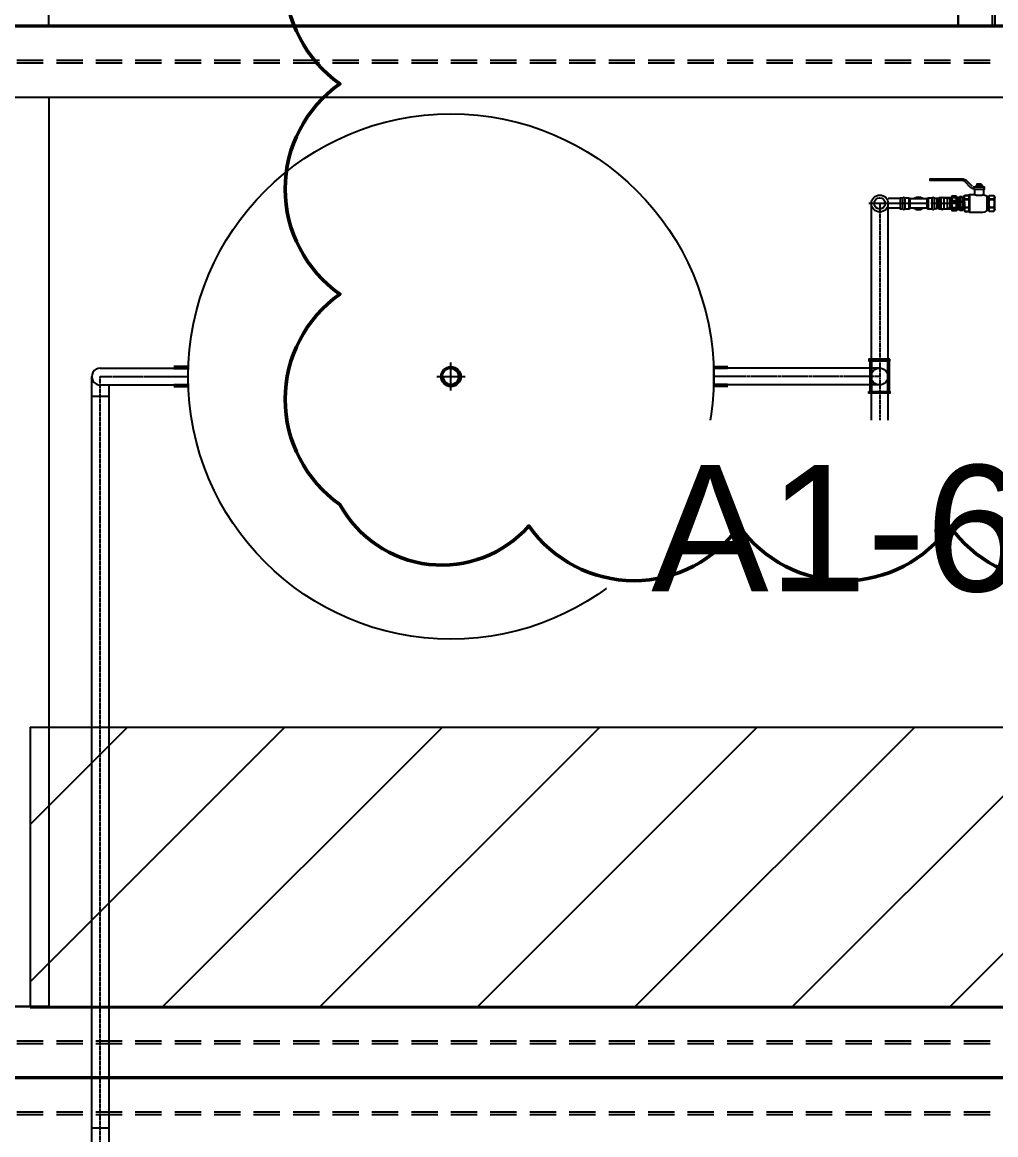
# Model space of a CAD drawing. Header units: millimetres. Extents: x -300 to 383236, y -195106 to -144646.
# Drawn here: x 5121 to 7897, y -176865 to -173691 of the extents above; entities that cross this region are included whole.
import ezdxf
from ezdxf.enums import TextEntityAlignment as Align

# ---------------------------------------------------------------- set-up
doc = ezdxf.new("R2010")
doc.units = ezdxf.units.MM
doc.header["$LTSCALE"] = 60
doc.set_wipeout_variables(frame=1)
for name, pattern in [('CENTER', [2, 1.25, -0.25, 0.25, -0.25]), ('HIDDEN', [0.375, 0.25, -0.125]), ('PDF_IMPORT', [1, 0.8, -0.2])]:
    doc.linetypes.add(name, pattern=pattern)
for name, color, linetype in [('1CEN', 20, 'CENTER'), ('C_TEXT_CONTAINER NO', 7, 'Continuous'), ('CONTAINER', 2, 'Continuous'), ('PDF3_형상', 7, 'Continuous')]:
    doc.layers.add(name, color=color, linetype=linetype)
doc.layers.add('C_REV', color=4, linetype='Continuous', lineweight=50)
doc.styles.add('Arial', font='arial.ttf')

# ---------------------------------------------------------------- blocks, each defined once
blk = doc.blocks.new('A$C688d464c')
at = {"layer": 'PDF3_형상', "color": 253, "lineweight": 25}
for p, q in [((326, -3200), (326, -1000)), ((374, -1024), (374, -3200))]:
    blk.add_line(p, q, dxfattribs=at)
at = {"layer": 'PDF3_형상', "color": 253, "linetype": 'PDF_IMPORT', "lineweight": 25, "ltscale": 0.11834}
blk.add_line((350, -3200), (350, -1000), dxfattribs=at)
at = {"layer": 'PDF3_형상', "color": 253, "lineweight": 25}
for points in [[(2810.9, -441.2), (2716.7, -441.2), (2716.7, -436.1), (2810.9, -436.1)], [(2817.7, -439.5), (2810.9, -436.9)], [(2834, -462.6), (2814.3, -442.9), (2810.9, -442.1)], [(2837.4, -458.3), (2818.6, -438.6)], [(2834.8, -461.7), (2841.7, -464.3)], [(2838.2, -458.3), (2841.7, -459.2)], [(2841.7, -465.2), (2871.6, -465.2), (2871.6, -460), (2841.7, -460)], [(2869, -465.2), (2869, -480.6), (2869, -481.4), (2867.3, -481.4), (2866.5, -482.3), (2864.8, -482.3), (2863.9, -483.1), (2862.2, -483.1), (2861.4, -484), (2851.9, -484), (2851.1, -483.1), (2848.5, -483.1), (2847.7, -482.3), (2846, -482.3), (2846, -481.4), (2844.2, -481.4), (2844.2, -480.6), (2844.2, -465.2)], [(2865.6, -460), (2865.6, -454.9), (2847.7, -454.9), (2847.7, -460)], [(2850.2, -451.5), (2850.2, -454.9)], [(2862.2, -451.5), (2862.2, -454.9)], [(2710.7, -506.2), (2541.3, -506.2)], [(2549, -1493.8), (2549, -506.2)], [(2631.2, -491.7), (2596.9, -491.7)], [(2596.9, -1493.8), (2596.9, -506.2)], [(2638, -490.8), (2631.2, -490.8), (2631.2, -521.6), (2638, -521.6), (2638.9, -523.4)], [(2638.9, -489.1), (2638, -490.8), (2638, -521.6)], [(2644, -490), (2641.4, -488.3), (2638.9, -490)], [(2644.8, -490.8), (2644, -489.1)], [(2656, -490.8), (2644.8, -490.8), (2644.8, -521.6), (2656, -521.6)], [(2659.4, -491.7), (2656, -490.8), (2656, -521.6), (2659.4, -519.9)], [(2695.3, -492.5), (2689.4, -489.1), (2683.4, -488.3), (2677.4, -489.1), (2671.4, -492.5)], [(2690.2, -492.5), (2683.4, -490.8), (2676.5, -492.5)], [(2721.9, -490.8), (2710.7, -490.8), (2707.3, -491.7)], [(2710.7, -490.8), (2710.7, -521.6), (2721.9, -521.6), (2722.7, -523.4)], [(2792, -506.2), (2718.4, -506.2)], [(2722.7, -489.1), (2721.9, -490.8), (2721.9, -521.6)], [(2727.9, -490), (2725.3, -488.3), (2722.7, -490)], [(2728.7, -490.8), (2727.9, -489.1)], [(2741.5, -491.7), (2735.6, -491.7)], [(2747.5, -490.8), (2741.5, -490.8), (2741.5, -521.6), (2747.5, -521.6), (2748.4, -523.4)], [(2792, -490), (2742.4, -490)], [(2748.4, -489.1), (2747.5, -490.8), (2747.5, -521.6)], [(2753.5, -490), (2751, -488.3), (2748.4, -490)], [(2755.2, -490.8), (2754.4, -489.1)], [(2765.5, -490.8), (2755.2, -490.8), (2755.2, -521.6), (2765.5, -521.6)], [(2772.4, -493.4), (2765.5, -490.8), (2765.5, -521.6), (2772.4, -518.2)], [(2778.3, -493.4), (2772.4, -493.4), (2772.4, -518.2), (2778.3, -518.2)], [(2778.3, -487.4), (2792, -487.4)], [(2792, -498.5), (2778.3, -498.5)], [(2778.3, -502.8), (2792, -502.8)], [(2792, -488.3), (2796.3, -488.3), (2796.3, -524.2), (2792, -524.2)], [(2801.5, -490), (2796.3, -490)], [(2801.5, -488.3), (2809.1, -488.3)], [(2809.1, -500.3), (2801.5, -500.3)], [(2801.5, -502), (2809.1, -502)], [(2809.1, -489.1), (2810.9, -489.1), (2810.9, -523.4), (2809.1, -523.4)], [(2813.4, -490), (2810.9, -490)], [(2813.4, -485.7), (2814.3, -484.8), (2814.3, -484), (2815.1, -483.1), (2815.1, -482.3)], [(2828, -494.3), (2815.1, -494.3), (2814.3, -493.4), (2814.3, -491.7), (2813.4, -491.7)], [(2813.4, -500.3), (2814.3, -499.4), (2814.3, -496.8), (2815.1, -495.1), (2828, -495.1)], [(2828.8, -531.1), (2828, -529.3), (2828, -483.1), (2815.1, -483.1), (2828, -483.1), (2828.8, -480.6), (2828.8, -531.1), (2866.5, -531.1), (2873.3, -530.2), (2879.3, -525.9)], [(2815.1, -494.3), (2815.1, -495.1)], [(2828.8, -480.6), (2844.2, -480.6)], [(2879.3, -486.6), (2869, -481.4)], [(2885.3, -526.8), (2885.3, -485.7)], [(2899, -491.7), (2898.1, -492.5), (2898.1, -493.4), (2897.3, -494.3), (2886.2, -494.3), (2886.2, -492.5), (2885.3, -491.7)], [(2885.3, -500.3), (2885.3, -499.4), (2886.2, -497.7), (2886.2, -495.1), (2897.3, -495.1), (2898.1, -496.8), (2898.1, -497.7), (2899, -499.4), (2899, -500.3)], [(2886.2, -494.3), (2886.2, -495.1)], [(2897.3, -495.1), (2897.3, -494.3)], [(2899, -489.1), (2899.9, -489.1), (2899.9, -523.4), (2899, -523.4)], [(2899.9, -523.4), (2900.7, -523.4), (2900.7, -489.1), (2899.9, -489.1)], [(2900.7, -489.1), (2901.6, -489.1)], [(2901.6, -488.3), (2903.3, -486.6)], [(2631.2, -519.9), (2596.9, -519.9)], [(2638.9, -522.5), (2641.4, -524.2), (2644, -522.5)], [(2644.8, -521.6), (2644, -523.4)], [(2671.4, -519.9), (2677.4, -523.4), (2683.4, -524.2), (2689.4, -523.4), (2695.3, -519.9)], [(2676.5, -519.9), (2683.4, -521.6), (2690.2, -519.9)], [(2707.3, -519.9), (2710.7, -521.6)], [(2722.7, -522.5), (2725.3, -524.2), (2727.9, -522.5)], [(2728.7, -521.6), (2727.9, -523.4)], [(2741.5, -519.9), (2735.6, -519.9)], [(2792, -522.5), (2742.4, -522.5)], [(2748.4, -522.5), (2751, -524.2), (2753.5, -522.5)], [(2755.2, -521.6), (2754.4, -523.4)], [(2792, -519.1), (2778.3, -519.1)], [(2778.3, -521.6), (2792, -521.6)], [(2801.5, -522.5), (2796.3, -522.5)], [(2809.1, -518.2), (2801.5, -518.2)], [(2801.5, -519.9), (2809.1, -519.9)], [(2813.4, -522.5), (2810.9, -522.5)], [(2828, -517.4), (2815.1, -517.4), (2814.3, -515.7), (2814.3, -513.1), (2813.4, -511.4)], [(2813.4, -520.8), (2814.3, -519.9), (2814.3, -519.1), (2815.1, -518.2), (2828, -518.2)], [(2813.4, -526.8), (2814.3, -526.8), (2814.3, -528.5), (2815.1, -529.3), (2828, -529.3), (2815.1, -529.3)], [(2815.1, -517.4), (2815.1, -518.2)], [(2899, -511.4), (2899, -513.1), (2898.1, -513.9), (2898.1, -515.7), (2897.3, -517.4), (2886.2, -517.4), (2886.2, -513.9), (2885.3, -513.1), (2885.3, -511.4)], [(2885.3, -520.8), (2885.3, -519.9), (2886.2, -519.9), (2886.2, -518.2), (2897.3, -518.2), (2898.1, -519.1), (2898.1, -519.9), (2899, -519.9), (2899, -520.8)], [(2886.2, -517.4), (2886.2, -518.2)], [(2897.3, -518.2), (2897.3, -517.4)], [(2900.7, -523.4), (2901.6, -523.4)], [(2903.3, -525.9), (2901.6, -524.2)], [(2548, -950.5), (2548, -1047.2)], [(2549.7, -950.5), (2549.7, -1047.2)], [(2595.1, -950.5), (2595.1, -1047.2)], [(350, -976), (600.4, -976)], [(560.2, -1028.2), (600.4, -1028.2), (600.4, -971.8), (560.2, -971.8)], [(560.2, -976), (564.4, -976)], [(1350, -1040.2), (1350, -959.8)], [(2139.8, -1028.2), (2099.6, -1028.2), (2099.6, -971.8), (2139.8, -971.8)], [(2573, -976), (2099.6, -976)], [(2139.8, -976), (2135.6, -976)], [(2544.6, -955.6), (2544.6, -1042.9)], [(2600.2, -955.6), (2600.2, -1042.9)], [(556.7, -1000), (602.1, -1000)], [(1309.8, -1000), (1390.2, -1000)], [(2143.3, -1000), (2097.9, -1000)], [(350, -1024), (600.4, -1024)], [(2573, -1024), (2099.6, -1024)], [(374, -1056.5), (326, -1056.5)], [(2810.9, -1428.7), (2716.7, -1428.7), (2716.7, -1423.6), (2810.9, -1423.6)], [(2817.7, -1427), (2810.9, -1424.4)], [(2837.4, -1446.7), (2818.6, -1427)], [(2834, -1450.1), (2814.3, -1430.4), (2810.9, -1429.6)], [(2834.8, -1450.1), (2841.7, -1452.7), (2871.6, -1452.7), (2871.6, -1448.4), (2841.7, -1448.4)], [(2838.2, -1446.7), (2841.7, -1447.6)], [(2869, -1452.7), (2869, -1468.9), (2868.2, -1468.9), (2867.3, -1469.8), (2866.5, -1469.8), (2865.6, -1469.8), (2865.6, -1470.7), (2863.1, -1470.7), (2862.2, -1471.5), (2859.6, -1471.5), (2858.8, -1472.4), (2854.5, -1472.4), (2853.6, -1471.5), (2850.2, -1471.5), (2849.4, -1470.7), (2847.7, -1470.7), (2846.8, -1469.8), (2845.1, -1469.8), (2845.1, -1468.9), (2844.2, -1468.9), (2844.2, -1452.7)], [(2865.6, -1448.4), (2865.6, -1443.3), (2847.7, -1443.3), (2847.7, -1448.4)], [(2850.2, -1439), (2850.2, -1443.3)], [(2862.2, -1439), (2862.2, -1443.3)], [(2940.9, -1437.3), (2892.2, -1437.3)], [(2631.2, -1480.1), (2596.9, -1480.1)], [(2638, -1478.4), (2631.2, -1478.4), (2631.2, -1509.2), (2638, -1509.2), (2638.9, -1510.9), (2641.4, -1512.6), (2644, -1510.9), (2644.8, -1509.2)], [(2638.9, -1476.6), (2638, -1478.4), (2638, -1509.2)], [(2644, -1477.5), (2641.4, -1475.8), (2638.9, -1477.5)], [(2644.8, -1478.4), (2644, -1476.6)], [(2656, -1478.4), (2644.8, -1478.4), (2644.8, -1509.2), (2656, -1509.2)], [(2659.4, -1480.1), (2656, -1478.4), (2656, -1509.2), (2659.4, -1508.3)], [(2695.3, -1480.1), (2689.4, -1476.6), (2683.4, -1475.8), (2677.4, -1476.6), (2671.4, -1480.1)], [(2690.2, -1480.1), (2683.4, -1478.4), (2676.5, -1480.1)], [(2721.9, -1478.4), (2710.7, -1478.4), (2707.3, -1480.1)], [(2710.7, -1478.4), (2710.7, -1509.2), (2721.9, -1509.2), (2722.7, -1510.9), (2725.3, -1512.6), (2727.9, -1510.9), (2728.7, -1509.2)], [(2722.7, -1476.6), (2721.9, -1478.4), (2721.9, -1509.2)], [(2727.9, -1477.5), (2725.3, -1475.8), (2722.7, -1477.5)], [(2728.7, -1478.4), (2727.9, -1476.6)], [(2741.5, -1480.1), (2735.6, -1480.1)], [(2747.5, -1478.4), (2741.5, -1478.4), (2741.5, -1509.2), (2747.5, -1509.2), (2748.4, -1510.9), (2751, -1512.6), (2753.5, -1510.9)], [(2792, -1477.5), (2742.4, -1477.5)], [(2748.4, -1476.6), (2747.5, -1478.4), (2747.5, -1509.2)], [(2753.5, -1477.5), (2751, -1475.8), (2748.4, -1477.5)], [(2755.2, -1478.4), (2754.4, -1476.6)], [(2765.5, -1478.4), (2755.2, -1478.4), (2755.2, -1509.2), (2765.5, -1509.2)], [(2772.4, -1481.8), (2765.5, -1478.4), (2765.5, -1509.2), (2772.4, -1506.6)], [(2778.3, -1481.8), (2772.4, -1481.8), (2772.4, -1506.6), (2778.3, -1506.6), (2792, -1506.6)], [(2778.3, -1474.9), (2792, -1474.9)], [(2792, -1486.9), (2778.3, -1486.9)], [(2778.3, -1490.3), (2792, -1490.3)], [(2792, -1475.8), (2796.3, -1475.8), (2796.3, -1511.7), (2792, -1511.7)], [(2801.5, -1477.5), (2796.3, -1477.5)], [(2801.5, -1475.8), (2809.1, -1475.8)], [(2809.1, -1487.8), (2801.5, -1487.8)], [(2801.5, -1490.3), (2809.1, -1490.3)], [(2809.1, -1476.6), (2810.9, -1476.6), (2810.9, -1510.9), (2813.4, -1510.9)], [(2813.4, -1477.5), (2810.9, -1477.5)], [(2813.4, -1474.1), (2814.3, -1473.2), (2814.3, -1471.5), (2815.1, -1470.7), (2815.1, -1469.8)], [(2828, -1481.8), (2815.1, -1481.8), (2814.3, -1480.9), (2814.3, -1480.1), (2813.4, -1479.2)], [(2813.4, -1488.6), (2814.3, -1486.9), (2814.3, -1484.3), (2815.1, -1483.5), (2828, -1483.5)], [(2815.1, -1481.8), (2815.1, -1483.5)], [(2828.8, -1519.4), (2828, -1516.9), (2828, -1470.7), (2828.8, -1468.9), (2828.8, -1519.4), (2866.5, -1519.4)], [(2828.8, -1468.9), (2844.2, -1468.9)], [(2879.3, -1474.1), (2869, -1468.9)], [(2885.3, -1514.3), (2885.3, -1474.1)], [(2899, -1479.2), (2899, -1480.1), (2898.1, -1480.9), (2897.3, -1481.8), (2886.2, -1481.8), (2886.2, -1480.9), (2885.3, -1480.1), (2885.3, -1479.2)], [(2885.3, -1488.6), (2885.3, -1486.9), (2886.2, -1486.1), (2886.2, -1483.5), (2897.3, -1483.5), (2898.1, -1484.3), (2898.1, -1486.1), (2899, -1486.9), (2899, -1488.6)], [(2886.2, -1481.8), (2886.2, -1483.5)], [(2897.3, -1483.5), (2897.3, -1481.8)], [(2899, -1477.5), (2899.9, -1477.5), (2899.9, -1510.9), (2899, -1510.9)], [(2899.9, -1510.9), (2900.7, -1511.7), (2900.7, -1476.6), (2899.9, -1477.5)], [(2900.7, -1476.6), (2901.6, -1476.6)], [(2901.6, -1475.8), (2903.3, -1474.1)], [(2710.7, -1493.8), (2541.3, -1493.8)], [(2631.2, -1508.3), (2596.9, -1508.3)], [(2671.4, -1507.5), (2677.4, -1510.9), (2683.4, -1511.7), (2689.4, -1510.9), (2695.3, -1507.5)], [(2676.5, -1507.5), (2683.4, -1509.2), (2690.2, -1507.5)], [(2707.3, -1508.3), (2710.7, -1509.2)], [(2792, -1493.8), (2718.4, -1493.8)], [(2741.5, -1508.3), (2735.6, -1508.3)], [(2792, -1510.9), (2742.4, -1510.9)], [(2755.2, -1509.2), (2754.4, -1510.9)], [(2778.3, -1509.2), (2792, -1509.2)], [(2801.5, -1510.9), (2796.3, -1510.9)], [(2809.1, -1506.6), (2801.5, -1506.6)], [(2801.5, -1508.3), (2809.1, -1508.3)], [(2810.9, -1510.9), (2809.1, -1510.9)], [(2828, -1504.9), (2815.1, -1504.9), (2814.3, -1503.2), (2814.3, -1500.6), (2813.4, -1499.7)], [(2813.4, -1509.2), (2814.3, -1508.3), (2814.3, -1506.6), (2815.1, -1505.7), (2828, -1505.7)], [(2813.4, -1514.3), (2814.3, -1515.2), (2814.3, -1516), (2815.1, -1516.9), (2828, -1516.9), (2815.1, -1516.9)], [(2815.1, -1504.9), (2815.1, -1505.7)], [(2866.5, -1518.6), (2873.3, -1517.7), (2879.3, -1513.4)], [(2899, -1499.7), (2899, -1500.6), (2898.1, -1502.3), (2898.1, -1503.2), (2897.3, -1504.9), (2886.2, -1504.9), (2886.2, -1502.3), (2885.3, -1500.6), (2885.3, -1499.7)], [(2885.3, -1509.2), (2885.3, -1508.3), (2886.2, -1507.5), (2886.2, -1505.7), (2897.3, -1505.7), (2898.1, -1506.6), (2898.1, -1507.5), (2899, -1508.3), (2899, -1509.2)], [(2886.2, -1504.9), (2886.2, -1505.7)], [(2897.3, -1505.7), (2897.3, -1504.9)], [(2900.7, -1511.7), (2901.6, -1511.7)], [(2903.3, -1514.3), (2901.6, -1512.6)], [(374, -3144), (326, -3144)]]:
    blk.add_lwpolyline(points, dxfattribs=at)
for points in [[(2850.2, -451.5), (2851.1, -449.8), (2861.4, -449.8), (2862.2, -451.5)], [(2659.4, -491.7), (2707.3, -491.7), (2707.3, -519.9), (2659.4, -519.9)], [(2728.7, -490.8), (2735.6, -490.8), (2735.6, -521.6), (2728.7, -521.6)], [(2792, -485.7), (2778.3, -485.7), (2778.3, -525.9), (2792, -525.9)], [(2809.1, -487.4), (2801.5, -487.4), (2801.5, -525.1), (2809.1, -525.1)], [(2897.3, -483.1), (2898.1, -484), (2898.1, -484.8), (2899, -484.8), (2899, -485.7), (2899, -526.8), (2898.1, -527.6), (2898.1, -528.5), (2897.3, -529.3), (2886.2, -529.3), (2886.2, -527.6), (2885.3, -526.8), (2879.3, -526.8), (2879.3, -485.7), (2885.3, -485.7), (2885.3, -484.8), (2886.2, -484.8), (2886.2, -483.1)], [(2601.9, -950.5), (2542, -950.5), (2542, -955.6), (2601.9, -955.6)], [(2542, -1042.9), (2601.9, -1042.9), (2601.9, -1047.2), (2542, -1047.2)], [(2850.2, -1439), (2851.1, -1438.1), (2861.4, -1438.1), (2862.2, -1439)], [(2659.4, -1480.1), (2707.3, -1480.1), (2707.3, -1508.3), (2659.4, -1508.3)], [(2728.7, -1478.4), (2735.6, -1478.4), (2735.6, -1509.2), (2728.7, -1509.2)], [(2792, -1474.1), (2778.3, -1474.1), (2778.3, -1514.3), (2792, -1514.3)], [(2809.1, -1474.9), (2801.5, -1474.9), (2801.5, -1512.6), (2809.1, -1512.6)], [(2828, -1470.7), (2815.1, -1470.7)], [(2897.3, -1470.7), (2898.1, -1471.5), (2898.1, -1472.4), (2899, -1473.2), (2899, -1474.1), (2899, -1514.3), (2899, -1515.2), (2898.1, -1516), (2897.3, -1516.9), (2886.2, -1516.9), (2886.2, -1516), (2885.3, -1515.2), (2885.3, -1514.3), (2879.3, -1514.3), (2879.3, -1474.1), (2885.3, -1474.1), (2885.3, -1473.2), (2886.2, -1472.4), (2886.2, -1470.7)]]:
    blk.add_lwpolyline(points, close=True, dxfattribs=at)
at = {"layer": 'PDF3_형상', "color": 253, "linetype": 'PDF_IMPORT', "lineweight": 25, "ltscale": 0.11834}
blk.add_lwpolyline([(2573, -506.2), (2573, -1493.8)], dxfattribs=at)
at = {"layer": 'PDF3_형상', "color": 253, "linetype": 'PDF_IMPORT', "lineweight": 25, "ltscale": 0.081662}
for points in [[(2815.1, -529.3), (2813.4, -484.8), (2815.1, -529.3)], [(2815.1, -1516.9), (2813.4, -1473.2), (2815.1, -1516.9)]]:
    blk.add_lwpolyline(points, dxfattribs=at)
at = {"layer": 'PDF3_형상', "color": 253, "linetype": 'PDF_IMPORT', "lineweight": 25, "ltscale": 0.011669}
for points in [[(560.2, -976.9), (600.4, -976.9)], [(566.1, -976), (600.4, -976)], [(2133.9, -976), (2099.6, -976)], [(2139.8, -976.9), (2099.6, -976.9)], [(560.2, -1022.3), (600.4, -1022.3)], [(560.2, -1024), (600.4, -1024)], [(2139.8, -1022.3), (2099.6, -1022.3)], [(2139.8, -1024), (2099.6, -1024)]]:
    blk.add_lwpolyline(points, dxfattribs=at)
at = {"layer": 'PDF3_형상', "color": 253, "linetype": 'PDF_IMPORT', "lineweight": 25, "ltscale": 0.086673}
for points in [[(350, -1000), (556.7, -1000)], [(2573, -1000), (2143.3, -1000)]]:
    blk.add_lwpolyline(points, dxfattribs=at)
at = {"layer": 'PDF3_형상', "color": 253, "lineweight": 25}
for centre, radius in [((1350.2, -999.9), 749.5), ((2572.8, -506.3), 24.1), ((2572.7, -506.2), 16), ((1350.1, -1000.2), 28.4), ((1349.9, -1000.1), 24.1), ((2572.1, -1000), 24.1), ((2572.8, -1493.7), 24.1), ((2572.7, -1493.8), 16)]:
    blk.add_circle(centre, radius, dxfattribs=at)
for centre, radius, start, end in [((349.9, -1000.1), 24.1, 89.8362, 270.1638), ((1349.9, -999.9), 22.2, 180.1737, 89.8263), ((2916.1, -1494.2), 24, 179.0061, 0.9939)]:
    blk.add_arc(centre, radius, start, end, dxfattribs=at)
blk = doc.blocks.new('A$C44261593')
h = blk.add_hatch()
h.set_pattern_fill('ANSI31', color=253, scale=100)
h.set_pattern_definition([(45, (0, -50460), (-224.5064, 224.5064), [])])
edge = h.paths.add_edge_path()
edge.add_line((-58347, -14256), (-58347, -14056))
edge.add_line((-58347, -14056), (-57547, -14056))
edge.add_line((-57547, -14056), (-57547, -15056))
edge.add_line((-57547, -15056), (-60547, -15056))
edge.add_line((-60547, -15056), (-60547, -31056))
edge.add_line((-60547, -31056), (-57647, -31056))
edge.add_line((-57647, -31056), (-57647, -32268))
edge.add_line((-57647, -32268), (-43347, -32268))
edge.add_line((-43347, -32268), (-43347, -29256))
edge.add_line((-43347, -29256), (-34347, -29256))
edge.add_line((-34347, -29256), (-34347, -14206))
edge.add_line((-34347, -14206), (-33547, -14206))
edge.add_line((-33547, -14206), (-33547, -29256))
edge.add_line((-33547, -29256), (-30497, -29256))
edge.add_line((-30497, -29256), (-30497, -30056))
edge.add_line((-30497, -30056), (-30547, -30056))
edge.add_line((-30547, -30056), (-30547, -34906))
edge.add_line((-30547, -34906), (-30569.2, -34906))
edge.add_arc((-31589.7, -35133.7), 1045.6, 12.5777, 76.5787)
edge.add_line((-31347, -34116.7), (-31347, -30056))
edge.add_line((-31347, -30056), (-42547, -30056))
edge.add_line((-42547, -30056), (-42547, -34906))
edge.add_line((-42547, -34906), (-43347, -34906))
edge.add_line((-43347, -34906), (-43347, -33068))
edge.add_line((-43347, -33068), (-57647, -33068))
edge.add_line((-57647, -33068), (-57647, -34906))
edge.add_line((-57647, -34906), (-58447, -34906))
edge.add_line((-58447, -34906), (-58447, -31856))
edge.add_line((-58447, -31856), (-66197, -31856))
edge.add_line((-66197, -31856), (-66197, -31056))
edge.add_line((-66197, -31056), (-61347, -31056))
edge.add_line((-61347, -31056), (-61347, -14256))
edge.add_line((-61347, -14256), (-58347, -14256))
at = {"color": 253}
for p, q in [((-66197, -31056), (-61347, -31056)), ((-66197, -31056), (-66197, -31856)), ((-66197, -31856), (-58447, -31856))]:
    blk.add_line(p, q, dxfattribs=at)
blk = doc.blocks.new('15M')
at = {"linetype": 'HIDDEN', "ltscale": 5}
for p, q in [((-110087.1, -154968.1), (-95087.1, -154968.1)), ((-110087.1, -154975.6), (-95087.1, -154975.6))]:
    blk.add_line(p, q, dxfattribs=at)
for points in [[(-110087.1, -152276.4), (-95087.1, -152276.4), (-95087.1, -152073.4), (-110087.1, -152073.4)], [(-109884.1, -154870.4), (-110087.1, -154870.4), (-110087.1, -152276.4), (-109884.1, -152276.4)], [(-110087.1, -154870.4), (-95087.1, -154870.4), (-95087.1, -155073.4), (-110087.1, -155073.4)]]:
    blk.add_lwpolyline(points, close=True)
blk = doc.blocks.new('6M')
at = {"linetype": 'HIDDEN', "ltscale": 5}
for p, q in [((-110087.1, -162157.8), (-104087.1, -162157.8)), ((-110087.1, -162165.3), (-104087.1, -162165.3)), ((-110087.1, -164954.8), (-104087.1, -164954.8)), ((-110087.1, -164962.3), (-104087.1, -164962.3))]:
    blk.add_line(p, q, dxfattribs=at)
for points in [[(-110087.1, -162263), (-104087.1, -162263), (-104087.1, -162060), (-110087.1, -162060)], [(-109884.1, -164857), (-110087.1, -164857), (-110087.1, -162263), (-109884.1, -162263)], [(-110087.1, -164857), (-104087.1, -164857), (-104087.1, -165060), (-110087.1, -165060)]]:
    blk.add_lwpolyline(points, close=True)

msp = doc.modelspace()

# ---------------------------------------------------------------- linework, layer by layer
at = {"layer": '1CEN', "color": 1, "ltscale": 50}
for p, q in [((3993, -173702.1), (56993, -173702.1)), ((3993, -176702.1), (56993, -176702.1))]:
    msp.add_line(p, q, dxfattribs=at)
at = {"layer": 'CONTAINER', "const_width": 10}
for points in [[(4993, -158702.1), (7993, -158702.1), (7993, -173702.1), (4993, -173702.1)], [(4993, -179702.1), (10993, -179702.1), (10993, -176702.1), (4993, -176702.1)]]:
    msp.add_lwpolyline(points, close=True, dxfattribs=at)

# ---------------------------------------------------------------- block references
at = {"rotation": 90}
msp.add_blockref('15M', (-147080.4, -63615.1), dxfattribs=at)
for name, p in [('A$C44261593', (71340, -144646.1)), ('A$C688d464c', (4993, -173702.1)), ('6M', (115080, -14642.1))]:
    msp.add_blockref(name, p)

# ---------------------------------------------------------------- next in the draw order: wipeouts: each hides what was drawn before it
msp.add_wipeout([(6787.4, -175446.9), (8737, -175446.9), (8737, -174827.3), (6787.4, -174827.3)]).dxf.layer = 'C_TEXT_CONTAINER NO'

# ---------------------------------------------------------------- next in the draw order: linework, layer by layer
at = {"layer": 'C_REV'}
msp.add_lwpolyline([(11365.3, -175128.3, -0.520567), (10765.3, -175128.3, -0.520567), (10165.3, -175128.3, -0.520567), (9565.3, -175128.3, -0.520567), (8965.3, -175128.3, -0.520567), (8365.3, -175128.3, -0.520567), (7765.3, -175128.3, -0.520567), (7165.3, -175128.3, -0.520567), (6565.3, -175128.3, -0.520567), (6026.5, -175067.1, -0.520567), (6026.5, -174467.1, -0.520567), (6026.5, -173867.1, -0.520567), (6026.5, -173267.1, -0.520567)], format="xyb", dxfattribs=at)
at = {"layer": 'CONTAINER', "const_width": 10}
msp.add_lwpolyline([(4993, -173702.1), (10993, -173702.1), (10993, -176702.1), (4993, -176702.1)], close=True, dxfattribs=at)

# ---------------------------------------------------------------- next in the draw order: block references
msp.add_blockref('6M', (115080, -11642.1))

# ---------------------------------------------------------------- next in the draw order: texts
at = {"layer": 'C_TEXT_CONTAINER NO', "color": 3, "style": 'Arial'}
msp.add_text('A1-6-08', height=360, dxfattribs=at).set_placement((7808.4, -175134.8), align=Align.MIDDLE_CENTER)

doc.saveas('drawing.dxf')
